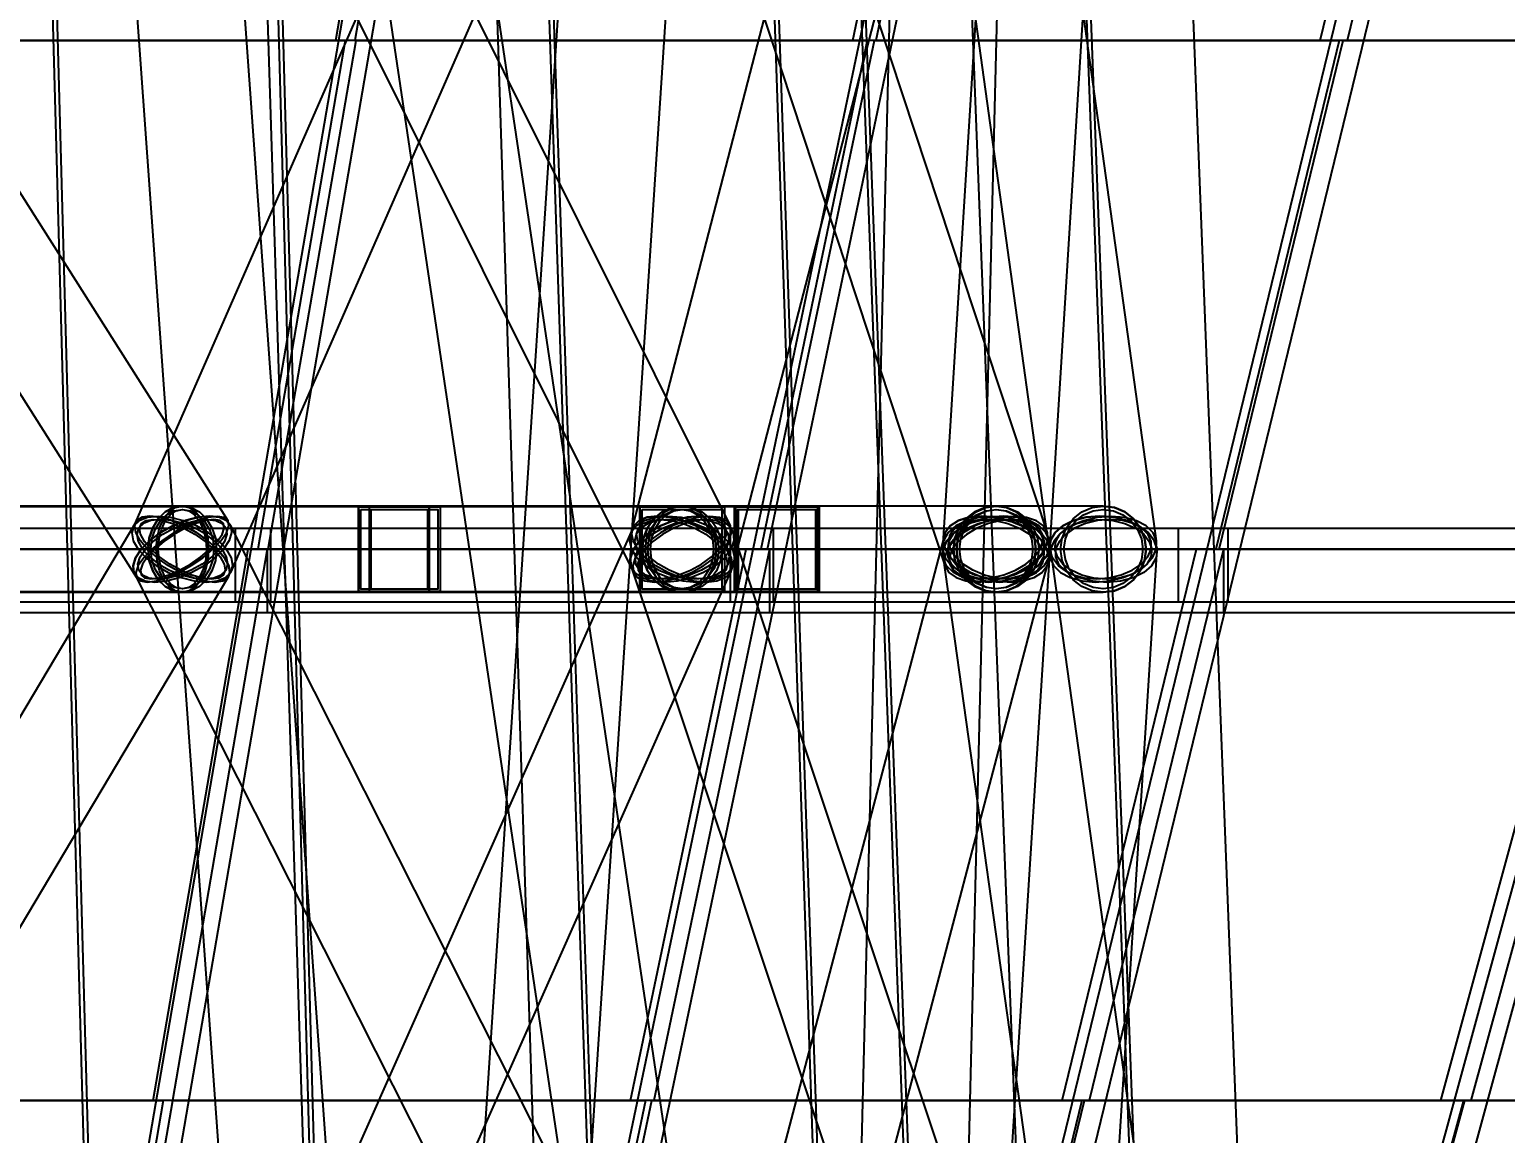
# Model space of a CAD drawing. Header units: millimetres. Extents: x -123812 to 252100, y -3000 to 639000.
# Drawn here: x 9768 to 16730, y 342244 to 347451 of the extents above; entities that cross this region are included whole.
import ezdxf

# ---------------------------------------------------------------- set-up
doc = ezdxf.new("R2010")
doc.units = ezdxf.units.MM
for name, color, linetype, lineweight in [('D-STR-DECK', 7, 'Continuous', 25), ('D-STR-DIM', 7, 'Continuous', 13), ('D-STR-STRC', 7, 'Continuous', 25)]:
    doc.layers.add(name, color=color, linetype=linetype, lineweight=lineweight)
doc.styles.add('OpenSansCondensed-Light', font='OpenSansCondensed-Light.ttf')
doc.styles.add('TOWER_UNICODE', font='Arial Unicode.ttf')
doc.dimstyles.new('EZDXF', dxfattribs={"dimtxt": 0.25, "dimasz": 0.175, "dimexe": 0.375, "dimexo": 0.125, "dimgap": 0.1, "dimtad": 1, "dimlfac": 100, "dimzin": 12, "dimdsep": 46, "dimtxsty": 'OpenSansCondensed-Light', "dimblk": 'ARCHTICK', "dimcen": 2.5, "dimazin": 3, "dimtfac": 0.5, "dimtmove": 2, "dimatfit": 3})

# ---------------------------------------------------------------- blocks, each defined once
blk = doc.blocks.new('_ARCHTICK')
at = {"color": 0, "linetype": 'BYBLOCK', "const_width": 0.15}
blk.add_lwpolyline([(-0.5, -0.5), (0.5, 0.5)], dxfattribs=at)

msp = doc.modelspace()

# ---------------------------------------------------------------- linework, layer by layer
at = {"layer": 'D-STR-DECK'}
for points in [[(9093.6, 335012.7), (12536.9, 355012.7), (12684.7, 354987.3), (9241.5, 334987.3)], [(9093.6, 335012.7), (12536.9, 355012.7), (12684.7, 354987.3), (9241.5, 334987.3)], [(11088.3, 335015.4), (15280.6, 355015.4), (15427.4, 354984.6), (11235.1, 334984.6)], [(11088.3, 335015.4), (15280.6, 355015.4), (15427.4, 354984.6), (11235.1, 334984.6)], [(12892, 335017.7), (17761.5, 355017.7), (17907.3, 354982.3), (13037.7, 334982.3)], [(12892, 335017.7), (17761.5, 355017.7), (17907.3, 354982.3), (13037.7, 334982.3)], [(14473.9, 335019.8), (19937.3, 355019.8), (20082, 354980.2), (14618.6, 334980.2)], [(14473.9, 335019.8), (19937.3, 355019.8), (20082, 354980.2), (14618.6, 334980.2)], [(8581.6, 347400), (8924.2, 350000), (11750, 350000), (11302.4, 347400)], [(8581.6, 347400), (8924.2, 350000), (11750, 350000), (11302.4, 347400)], [(11212.4, 347400), (11660, 350000), (14305.9, 350000), (13760.9, 347400)], [(11212.4, 347400), (11660, 350000), (14305.9, 350000), (13760.9, 347400)], [(13651.3, 347400), (14196.3, 350000), (16617, 350000), (15984, 347400)], [(13651.3, 347400), (14196.3, 350000), (16617, 350000), (15984, 347400)], [(15856.7, 347400), (16489.7, 350000), (18643.8, 350000), (17933.6, 347400)], [(15856.7, 347400), (16489.7, 350000), (18643.8, 350000), (17933.6, 347400)], [(8350.8, 345000), (8668.9, 347400), (11256.2, 347400), (10844.7, 345000)], [(8350.8, 345000), (8668.9, 347400), (11256.2, 347400), (10844.7, 345000)], [(10893.4, 345000), (11308.3, 347400), (13718.6, 347400), (13217.1, 345000)], [(10893.4, 345000), (11308.3, 347400), (13718.6, 347400), (13217.1, 345000)], [(13249.6, 345000), (13754.3, 347400), (15946.3, 347400), (15363.3, 345000)], [(13249.6, 345000), (13754.3, 347400), (15946.3, 347400), (15363.3, 345000)], [(15379.2, 345000), (15964.9, 347400), (17901.1, 347400), (17246.7, 345000)], [(15379.2, 345000), (15964.9, 347400), (17901.1, 347400), (17246.7, 345000)], [(8219.4, 344750), (8219.4, 345100), (10904.2, 345100), (10904.2, 344750)], [(8219.4, 344750), (8219.4, 345100), (10904.2, 345100), (10904.2, 344750)], [(10739.2, 344750), (10739.2, 345100), (13276.1, 345100), (13276.1, 344750)], [(10739.2, 344750), (10739.2, 345100), (13276.1, 345100), (13276.1, 344750)], [(13075.2, 344750), (13075.2, 345100), (15420.8, 345100), (15420.8, 344750)], [(13075.2, 344750), (13075.2, 345100), (15420.8, 345100), (15420.8, 344750)], [(15187.5, 344750), (15187.5, 345100), (17301.7, 345100), (17301.7, 344750)], [(15187.5, 344750), (15187.5, 345100), (17301.7, 345100), (17301.7, 344750)], [(2296.1, 344700), (2296.1, 345000), (10889.2, 345000), (10889.2, 344700)], [(2296.1, 344700), (2296.1, 345000), (10889.2, 345000), (10889.2, 344700)], [(3000, 344700), (3000, 345000), (13257.8, 345000), (13257.8, 344700)], [(3000, 344700), (3000, 345000), (13257.8, 345000), (13257.8, 344700)], [(3652.6, 344700), (3652.6, 345000), (15399.6, 345000), (15399.6, 344700)], [(3652.6, 344700), (3652.6, 345000), (15399.6, 345000), (15399.6, 344700)], [(4242.6, 344700), (4242.6, 345000), (17277.9, 345000), (17277.9, 344700)], [(4242.6, 344700), (4242.6, 345000), (17277.9, 345000), (17277.9, 344700)], [(4760.1, 344700), (4760.1, 345000), (18860.6, 345000), (18860.6, 344700)], [(4760.1, 344700), (4760.1, 345000), (18860.6, 345000), (18860.6, 344700)], [(5196.2, 344700), (5196.2, 345000), (20120.6, 345000), (20120.6, 344700)], [(5196.2, 344700), (5196.2, 345000), (20120.6, 345000), (20120.6, 344700)], [(5543.3, 344700), (5543.3, 345000), (21036.3, 345000), (21036.3, 344700)], [(5543.3, 344700), (5543.3, 345000), (21036.3, 345000), (21036.3, 344700)], [(5795.6, 344700), (5795.6, 345000), (21592, 345000), (21592, 344700)], [(5795.6, 344700), (5795.6, 345000), (21592, 345000), (21592, 344700)], [(5948.7, 344700), (5948.7, 345000), (21778.4, 345000), (21778.4, 344700)], [(5948.7, 344700), (5948.7, 345000), (21778.4, 345000), (21778.4, 344700)], [(7922.7, 342400), (8265.3, 345000), (10889.2, 345000), (10441.6, 342400)], [(7922.7, 342400), (8265.3, 345000), (10889.2, 345000), (10441.6, 342400)], [(10351.6, 342400), (10799.2, 345000), (13257.8, 345000), (12712.8, 342400)], [(10351.6, 342400), (10799.2, 345000), (13257.8, 345000), (12712.8, 342400)], [(12603.3, 342400), (13148.2, 345000), (15399.6, 345000), (14766.6, 342400)], [(12603.3, 342400), (13148.2, 345000), (15399.6, 345000), (14766.6, 342400)], [(14639.3, 342400), (15272.3, 345000), (17277.9, 345000), (16567.7, 342400)], [(14639.3, 342400), (15272.3, 345000), (17277.9, 345000), (16567.7, 342400)], [(16424.9, 342400), (17135.1, 345000), (18860.6, 345000), (18085.3, 342400)], [(16424.9, 342400), (17135.1, 345000), (18860.6, 345000), (18085.3, 342400)], [(7688.2, 340000), (8006.3, 342400), (10398.9, 342400), (9987.4, 340000)], [(7688.2, 340000), (8006.3, 342400), (10398.9, 342400), (9987.4, 340000)], [(10029.1, 340000), (10444, 342400), (12673.8, 342400), (12172.2, 340000)], [(10029.1, 340000), (10444, 342400), (12673.8, 342400), (12172.2, 340000)], [(12198.4, 340000), (12703, 342400), (14731.8, 342400), (14148.8, 340000)], [(12198.4, 340000), (12703, 342400), (14731.8, 342400), (14148.8, 340000)], [(14158.9, 340000), (14744.6, 342400), (16537.7, 342400), (15883.3, 340000)], [(14158.9, 340000), (14744.6, 342400), (16537.7, 342400), (15883.3, 340000)], [(15877.2, 340000), (16534, 342400), (18060.7, 342400), (17346, 340000)], [(15877.2, 340000), (16534, 342400), (18060.7, 342400), (17346, 340000)]]:
    msp.add_lwpolyline(points, close=True, dxfattribs=at)
at = {"layer": 'D-STR-STRC'}
for points in [[(7103.9, 349865.8), (10273.2, 344865.8), (10291.5, 344850.3), (10323.2, 344845), (10366.2, 344850.3), (10417.5, 344865.8), (10473.7, 344890.4), (10531, 344922.5), (10585.3, 344959.9), (10633.1, 345000), (10671, 345040.1), (10696.5, 345077.5), (10707.9, 345109.6), (10704.3, 345134.2), (7535, 350134.2)], [(10122.3, 349890.4), (12617, 344890.4), (12636.4, 344865.8), (12670.1, 344850.3), (12715.7, 344845), (12770.2, 344850.3), (12829.9, 344865.8), (12890.7, 344890.4), (12948.5, 344922.5), (12999.2, 344959.9), (13039.6, 345000), (13066.7, 345040.1), (13078.8, 345077.5), (13075, 345109.6), (10580.3, 350109.6)], [(12449, 350109.6), (10260.1, 345109.6), (10250.6, 345077.5), (10257.3, 345040.1), (10279.8, 345000), (10316.5, 344959.9), (10364.9, 344922.5), (10421.8, 344890.4), (10483.3, 344865.8), (10545.1, 344850.3), (10603.1, 344845), (10653.3, 344850.3), (10692.3, 344865.8), (10717.4, 344890.4), (12906.3, 349890.4)], [(12400.5, 325017.9), (10604.6, 350017.9), (10596, 350026), (10570.7, 350032.3), (10530.4, 350036.4), (10477.9, 350038.1), (10416.8, 350037.1), (10351.3, 350033.6), (10285.7, 350027.8), (10224.6, 350020.2), (10172.1, 350011.1), (10131.8, 350001.3), (10106.5, 349991.4), (10097.9, 349982.1), (11893.8, 324982.1)], [(11292.2, 324983.7), (12931.1, 349983.7), (12922.5, 349994), (12897.2, 350004.6), (12856.9, 350014.9), (12804.4, 350024.2), (12743.3, 350031.9), (12677.6, 350037.4), (12612, 350040.3), (12550.9, 350040.5), (12498.4, 350037.9), (12458.1, 350032.8), (12432.8, 350025.4), (12424.2, 350016.3), (10785.3, 325016.3)], [(15330.4, 325037.1), (11604.9, 350037.1), (11596.3, 350042.4), (11571.2, 350044.8), (11531.3, 350044.2), (11479.2, 350040.5), (11418.6, 350034.1), (11353.6, 350025.4), (11288.6, 350015), (11228, 350003.5), (11176, 349991.8), (11136, 349980.6), (11110.9, 349970.8), (11102.4, 349962.9), (14827.9, 324962.9)], [(12435.8, 349922.5), (14086, 344922.5), (14104.7, 344890.4), (14138.5, 344865.8), (14185.2, 344850.3), (14241.7, 344845), (14304, 344850.3), (14368, 344865.8), (14429.2, 344890.4), (14483.6, 344922.5), (14527.3, 344959.9), (14557.4, 345000), (14571.9, 345040.1), (14569.8, 345077.5), (12919.5, 350077.5)], [(13899.1, 350077.5), (12605.1, 345077.5), (12597.5, 345040.1), (12606.8, 345000), (12632.5, 344959.9), (12672.7, 344922.5), (12724.7, 344890.4), (12785, 344865.8), (12849.4, 344850.3), (12913.6, 344845), (12973.3, 344850.3), (13024.2, 344865.8), (13063, 344890.4), (13087, 344922.5), (14381.1, 349922.5)], [(13773.5, 324993.9), (14394, 349993.9), (14385.4, 350004.5), (14360, 350014.8), (14319.6, 350024.1), (14267, 350031.8), (14205.8, 350037.3), (14140.1, 350040.3), (14074.4, 350040.5), (14013.1, 350038), (13960.5, 350032.8), (13920.2, 350025.5), (13894.8, 350016.4), (13886.2, 350006.1), (13265.7, 325006.1)], [(13889.4, 349959.9), (14582.6, 344959.9), (14598.8, 344922.5), (14631.1, 344890.4), (14677, 344865.8), (14733.7, 344850.3), (14797.1, 344845), (14863, 344850.3), (14926.9, 344865.8), (14984.4, 344890.4), (15031.6, 344922.5), (15065.3, 344959.9), (15083.2, 345000), (15084, 345040.1), (14390.8, 350040.1)], [(14385.7, 350000), (14074.7, 345000), (14087.6, 344959.9), (14116.8, 344922.5), (14160.4, 344890.4), (14215.4, 344865.8), (14278.1, 344850.3), (14344.1, 344845), (14409.1, 344850.3), (14468.6, 344865.8), (14518.4, 344890.4), (14555.3, 344922.5), (14576.6, 344959.9), (14581.1, 345000), (14892.1, 350000)], [(7728.3, 339864.7), (10703.1, 344864.7), (10712.9, 344889.5), (10707.4, 344921.9), (10687, 344959.6), (10653.1, 345000), (10608, 345040.4), (10554.8, 345078.1), (10497.1, 345110.5), (10438.8, 345135.3), (10383.9, 345151), (10336.1, 345156.3), (10298.8, 345151), (10274.4, 345135.3), (7299.5, 340135.3)], [(7416.7, 344796.8), (10488.8, 344796.8), (10520.8, 344803.7), (10550.6, 344824), (10576.2, 344856.3), (10595.9, 344898.4), (10608.2, 344947.4), (10612.5, 345000), (10608.2, 345052.6), (10595.9, 345101.6), (10576.2, 345143.7), (10550.6, 345176), (10520.8, 345196.3), (10488.8, 345203.2), (7416.7, 345203.2)], [(7416.7, 344796.8), (10488.8, 344796.8), (10520.8, 344803.7), (10550.6, 344824), (10576.2, 344856.3), (10595.9, 344898.4), (10608.2, 344947.4), (10612.5, 345000), (10608.2, 345052.6), (10595.9, 345101.6), (10576.2, 345143.7), (10550.6, 345176), (10520.8, 345196.3), (10488.8, 345203.2), (7416.7, 345203.2)], [(13243, 340110.5), (10717.3, 345110.5), (10697.8, 345135.3), (10664, 345151), (10618.3, 345156.3), (10563.8, 345151), (10504.2, 345135.3), (10443.5, 345110.5), (10385.9, 345078.1), (10335.3, 345040.4), (10295.1, 345000), (10268.2, 344959.6), (10256.3, 344921.9), (10260.2, 344889.5), (12785.9, 339889.5)], [(10854.5, 339889.5), (13074.3, 344889.5), (13083.9, 344921.9), (13077.3, 344959.6), (13054.9, 345000), (13018.4, 345040.4), (12970, 345078.1), (12913.2, 345110.5), (12851.9, 345135.3), (12790.1, 345151), (12732.1, 345156.3), (12682, 345151), (12643, 345135.3), (12617.8, 345110.5), (10398, 340110.5)], [(14757.4, 340078.1), (13087.7, 345078.1), (13069, 345110.5), (13035, 345135.3), (12988.2, 345151), (12931.7, 345156.3), (12869.4, 345151), (12805.4, 345135.3), (12744.3, 345110.5), (12690.1, 345078.1), (12646.5, 345040.4), (12616.5, 345000), (12602.1, 344959.6), (12604.4, 344921.9), (14274.1, 339921.9)], [(13255.3, 339921.9), (14568.7, 344921.9), (14576.4, 344959.6), (14567.1, 345000), (14541.5, 345040.4), (14501.3, 345078.1), (14449.4, 345110.5), (14389.1, 345135.3), (14324.7, 345151), (14260.5, 345156.3), (14200.9, 345151), (14149.9, 345135.3), (14111.1, 345110.5), (14087.1, 345078.1), (12773.6, 340078.1)], [(15278.4, 340040.4), (14578.6, 345040.4), (14562.3, 345078.1), (14530, 345110.5), (14483.9, 345135.3), (14427.3, 345151), (14363.8, 345156.3), (14297.9, 345151), (14234.1, 345135.3), (14176.6, 345110.5), (14129.5, 345078.1), (14095.8, 345040.4), (14078, 345000), (14077.2, 344959.6), (14777.1, 339959.6)], [(14768.9, 340000), (15086.5, 345000), (15073.6, 345040.4), (15044.4, 345078.1), (15000.8, 345110.5), (14945.8, 345135.3), (14883.1, 345151), (14817, 345156.3), (14752.1, 345151), (14692.6, 345135.3), (14642.8, 345110.5), (14605.9, 345078.1), (14584.6, 345040.4), (14580.2, 345000), (14262.6, 340000)]]:
    msp.add_lwpolyline(points, dxfattribs=at)
for points in [[(9809.3, 350000), (9945.7, 345000), (11031.8, 345000), (10893.2, 350000)], [(9829.4, 350000), (9966.5, 345000), (11011, 345000), (10873.1, 350000)], [(10811.7, 350000), (10969.2, 345000), (12055.4, 345000), (11895.5, 350000)], [(12135.7, 350000), (12303, 345000), (13389.1, 345000), (13219.6, 350000)], [(12155.8, 350000), (12323.8, 345000), (13368.3, 345000), (13199.5, 350000)], [(13598.2, 350000), (13784.8, 345000), (14871, 345000), (14682, 350000)], [(13618.3, 350000), (13805.6, 345000), (14850.2, 345000), (14661.9, 350000)], [(14117.1, 350000), (14311.1, 345000), (15355.6, 345000), (15160.7, 350000)], [(6505.2, 344800), (11653.7, 344800), (11653.7, 345200), (6505.2, 345200)], [(6505.2, 344800), (11653.7, 344800), (11653.7, 345200), (6505.2, 345200)], [(10279.8, 345000), (10316.5, 344959.9), (10364.9, 344922.5), (10421.8, 344890.4), (10483.3, 344865.8), (10545.1, 344850.3), (10603.1, 344845), (10653.3, 344850.3), (10692.3, 344865.8), (10717.4, 344890.4), (10726.9, 344922.5), (10720.2, 344959.9), (10697.7, 345000), (10661, 345040.1), (10612.6, 345077.5), (10555.7, 345109.6), (10494.2, 345134.2), (10432.4, 345149.7), (10374.4, 345155), (10324.2, 345149.7), (10285.2, 345134.2), (10260.1, 345109.6), (10250.6, 345077.5), (10257.3, 345040.1)], [(10682.4, 345000), (10642.2, 344959.6), (10591.6, 344921.9), (10534, 344889.5), (10473.3, 344864.7), (10413.7, 344849), (10359.2, 344843.7), (10313.5, 344849), (10279.7, 344864.7), (10260.2, 344889.5), (10256.3, 344921.9), (10268.2, 344959.6), (10295.1, 345000), (10335.3, 345040.4), (10385.9, 345078.1), (10443.5, 345110.5), (10504.2, 345135.3), (10563.8, 345151), (10618.3, 345156.3), (10664, 345151), (10697.8, 345135.3), (10717.3, 345110.5), (10721.2, 345078.1), (10709.3, 345040.4)], [(10653.1, 345000), (10687, 344959.6), (10707.4, 344921.9), (10712.9, 344889.5), (10703.1, 344864.7), (10678.7, 344849), (10641.4, 344843.7), (10593.6, 344849), (10538.7, 344864.7), (10480.4, 344889.5), (10422.7, 344921.9), (10369.5, 344959.6), (10324.4, 345000), (10290.5, 345040.4), (10270.1, 345078.1), (10264.6, 345110.5), (10274.4, 345135.3), (10298.8, 345151), (10336.1, 345156.3), (10383.9, 345151), (10438.8, 345135.3), (10497.1, 345110.5), (10554.8, 345078.1), (10608, 345040.4)], [(10344.4, 345000), (10306.5, 344959.9), (10281, 344922.5), (10269.6, 344890.4), (10273.2, 344865.8), (10291.5, 344850.3), (10323.2, 344845), (10366.2, 344850.3), (10417.5, 344865.8), (10473.7, 344890.4), (10531, 344922.5), (10585.3, 344959.9), (10633.1, 345000), (10671, 345040.1), (10696.5, 345077.5), (10707.9, 345109.6), (10704.3, 345134.2), (10686, 345149.7), (10654.3, 345155), (10611.3, 345149.7), (10560, 345134.2), (10503.8, 345109.6), (10446.5, 345077.5), (10392.2, 345040.1)], [(10300.3, 345000), (10333.4, 344963.8), (10377.1, 344930.1), (10428.4, 344901.2), (10483.8, 344879), (10539.6, 344865), (10591.8, 344860.2), (10637.1, 344865), (10672.2, 344879), (10694.9, 344901.2), (10703.5, 344930.1), (10697.4, 344963.8), (10677.2, 345000), (10644.1, 345036.2), (10600.4, 345069.9), (10549.1, 345098.8), (10493.7, 345121), (10437.9, 345135), (10385.7, 345139.8), (10340.4, 345135), (10305.3, 345121), (10282.6, 345098.8), (10274, 345069.9), (10280.1, 345036.2)], [(10663.3, 345000), (10627.1, 344963.5), (10581.5, 344929.6), (10529.6, 344900.4), (10474.9, 344878), (10421.1, 344863.9), (10371.9, 344859.1), (10330.7, 344863.9), (10300.3, 344878), (10282.7, 344900.4), (10279.2, 344929.6), (10289.9, 344963.5), (10314.2, 345000), (10350.4, 345036.5), (10396, 345070.4), (10447.9, 345099.6), (10502.7, 345122), (10556.4, 345136.1), (10605.6, 345140.9), (10646.8, 345136.1), (10677.2, 345122), (10694.8, 345099.6), (10698.4, 345070.4), (10687.6, 345036.5)], [(10637, 345000), (10667.5, 344963.5), (10685.9, 344929.6), (10690.9, 344900.4), (10682, 344878), (10660, 344863.9), (10626.4, 344859.1), (10583.3, 344863.9), (10533.8, 344878), (10481.3, 344900.4), (10429.2, 344929.6), (10381.2, 344963.5), (10340.5, 345000), (10310, 345036.5), (10291.6, 345070.4), (10286.6, 345099.6), (10295.5, 345122), (10317.5, 345136.1), (10351.1, 345140.9), (10394.2, 345136.1), (10443.7, 345122), (10496.2, 345099.6), (10548.3, 345070.4), (10596.3, 345036.5)], [(10358.6, 345000), (10324.4, 344963.8), (10301.4, 344930.1), (10291.2, 344901.2), (10294.4, 344879), (10310.9, 344865), (10339.5, 344860.2), (10378.2, 344865), (10424.5, 344879), (10475.2, 344901.2), (10526.8, 344930.1), (10575.8, 344963.8), (10618.9, 345000), (10653.1, 345036.2), (10676.1, 345069.9), (10686.3, 345098.8), (10683.1, 345121), (10666.6, 345135), (10638, 345139.8), (10599.3, 345135), (10553, 345121), (10502.3, 345098.8), (10450.7, 345069.9), (10401.7, 345036.2)], [(10327.5, 345000), (10333, 344947.4), (10349.1, 344898.4), (10374.8, 344856.3), (10408.1, 344824), (10447, 344803.7), (10488.8, 344796.8), (12846, 344796.8), (12887.8, 344803.7), (12926.6, 344824), (12960, 344856.3), (12985.7, 344898.4), (13001.8, 344947.4), (13007.3, 345000), (13001.8, 345052.6), (12985.7, 345101.6), (12960, 345143.7), (12926.6, 345176), (12887.8, 345196.3), (12846, 345203.2), (10488.8, 345203.2), (10447, 345196.3), (10408.1, 345176), (10374.8, 345143.7), (10349.1, 345101.6), (10333, 345052.6)], [(10650, 345000), (10644.5, 344947.4), (10628.4, 344898.4), (10602.7, 344856.3), (10569.4, 344824), (10530.5, 344803.7), (10488.8, 344796.8), (10447, 344803.7), (10408.1, 344824), (10374.8, 344856.3), (10349.1, 344898.4), (10333, 344947.4), (10327.5, 345000), (10333, 345052.6), (10349.1, 345101.6), (10374.8, 345143.7), (10408.1, 345176), (10447, 345196.3), (10488.8, 345203.2), (10530.5, 345196.3), (10569.4, 345176), (10602.7, 345143.7), (10628.4, 345101.6), (10644.5, 345052.6)], [(10327.5, 345000), (10333, 344947.4), (10349.1, 344898.4), (10374.8, 344856.3), (10408.1, 344824), (10447, 344803.7), (10488.8, 344796.8), (12846, 344796.8), (12887.8, 344803.7), (12926.6, 344824), (12960, 344856.3), (12985.7, 344898.4), (13001.8, 344947.4), (13007.3, 345000), (13001.8, 345052.6), (12985.7, 345101.6), (12960, 345143.7), (12926.6, 345176), (12887.8, 345196.3), (12846, 345203.2), (10488.8, 345203.2), (10447, 345196.3), (10408.1, 345176), (10374.8, 345143.7), (10349.1, 345101.6), (10333, 345052.6)], [(10650, 345000), (10644.5, 344947.4), (10628.4, 344898.4), (10602.7, 344856.3), (10569.4, 344824), (10530.5, 344803.7), (10488.8, 344796.8), (10447, 344803.7), (10408.1, 344824), (10374.8, 344856.3), (10349.1, 344898.4), (10333, 344947.4), (10327.5, 345000), (10333, 345052.6), (10349.1, 345101.6), (10374.8, 345143.7), (10408.1, 345176), (10447, 345196.3), (10488.8, 345203.2), (10530.5, 345196.3), (10569.4, 345176), (10602.7, 345143.7), (10628.4, 345101.6), (10644.5, 345052.6)], [(10637.3, 345000), (10632.2, 344951.5), (10617.4, 344906.4), (10593.8, 344867.6), (10563, 344837.9), (10527.2, 344819.2), (10488.8, 344812.8), (10450.3, 344819.2), (10414.5, 344837.9), (10383.7, 344867.6), (10360.1, 344906.4), (10345.3, 344951.5), (10340.2, 345000), (10345.3, 345048.5), (10360.1, 345093.6), (10383.7, 345132.4), (10414.5, 345162.1), (10450.3, 345180.8), (10488.8, 345187.2), (10527.2, 345180.8), (10563, 345162.1), (10593.8, 345132.4), (10617.4, 345093.6), (10632.2, 345048.5)], [(10637.3, 345000), (10632.2, 344951.5), (10617.4, 344906.4), (10593.8, 344867.6), (10563, 344837.9), (10527.2, 344819.2), (10488.8, 344812.8), (10450.3, 344819.2), (10414.5, 344837.9), (10383.7, 344867.6), (10360.1, 344906.4), (10345.3, 344951.5), (10340.2, 345000), (10345.3, 345048.5), (10360.1, 345093.6), (10383.7, 345132.4), (10414.5, 345162.1), (10450.3, 345180.8), (10488.8, 345187.2), (10527.2, 345180.8), (10563, 345162.1), (10593.8, 345132.4), (10617.4, 345093.6), (10632.2, 345048.5)], [(10612.5, 345000), (10608.2, 344947.4), (10595.9, 344898.4), (10576.2, 344856.3), (10550.6, 344824), (10520.8, 344803.7), (10488.8, 344796.8), (10456.7, 344803.7), (10426.9, 344824), (10401.3, 344856.3), (10381.6, 344898.4), (10369.3, 344947.4), (10365.1, 345000), (10369.3, 345052.6), (10381.6, 345101.6), (10401.3, 345143.7), (10426.9, 345176), (10456.7, 345196.3), (10488.8, 345203.2), (10520.8, 345196.3), (10550.6, 345176), (10576.2, 345143.7), (10595.9, 345101.6), (10608.2, 345052.6)], [(10612.5, 345000), (10608.2, 344947.4), (10595.9, 344898.4), (10576.2, 344856.3), (10550.6, 344824), (10520.8, 344803.7), (10488.8, 344796.8), (10456.7, 344803.7), (10426.9, 344824), (10401.3, 344856.3), (10381.6, 344898.4), (10369.3, 344947.4), (10365.1, 345000), (10369.3, 345052.6), (10381.6, 345101.6), (10401.3, 345143.7), (10426.9, 345176), (10456.7, 345196.3), (10488.8, 345203.2), (10520.8, 345196.3), (10550.6, 345176), (10576.2, 345143.7), (10595.9, 345101.6), (10608.2, 345052.6)], [(10602.7, 345000), (10598.8, 344951.5), (10587.4, 344906.4), (10569.3, 344867.6), (10545.7, 344837.9), (10518.2, 344819.2), (10488.8, 344812.8), (10459.3, 344819.2), (10431.8, 344837.9), (10408.2, 344867.6), (10390.1, 344906.4), (10378.7, 344951.5), (10374.8, 345000), (10378.7, 345048.5), (10390.1, 345093.6), (10408.2, 345132.4), (10431.8, 345162.1), (10459.3, 345180.8), (10488.8, 345187.2), (10518.2, 345180.8), (10545.7, 345162.1), (10569.3, 345132.4), (10587.4, 345093.6), (10598.8, 345048.5)], [(10602.7, 345000), (10598.8, 344951.5), (10587.4, 344906.4), (10569.3, 344867.6), (10545.7, 344837.9), (10518.2, 344819.2), (10488.8, 344812.8), (10459.3, 344819.2), (10431.8, 344837.9), (10408.2, 344867.6), (10390.1, 344906.4), (10378.7, 344951.5), (10374.8, 345000), (10378.7, 345048.5), (10390.1, 345093.6), (10408.2, 345132.4), (10431.8, 345162.1), (10459.3, 345180.8), (10488.8, 345187.2), (10518.2, 345180.8), (10545.7, 345162.1), (10569.3, 345132.4), (10587.4, 345093.6), (10598.8, 345048.5)], [(11319.1, 344800), (13486.5, 344800), (13486.5, 345200), (11319.1, 345200)], [(11319.1, 345200), (11705.5, 345200), (11705.5, 344800), (11319.1, 344800)], [(11319.1, 344800), (13486.5, 344800), (13486.5, 345200), (11319.1, 345200)], [(11319.1, 345200), (11705.5, 345200), (11705.5, 344800), (11319.1, 344800)], [(11330.7, 345188), (11693.9, 345188), (11693.9, 344812), (11330.7, 344812)], [(11330.7, 345188), (11693.9, 345188), (11693.9, 344812), (11330.7, 344812)], [(11370.9, 345200), (11653.7, 345200), (11653.7, 344800), (11370.9, 344800)], [(11370.9, 345200), (11653.7, 345200), (11653.7, 344800), (11370.9, 344800)], [(11379.4, 345188), (11645.3, 345188), (11645.3, 344812), (11379.4, 344812)], [(11379.4, 345188), (11645.3, 345188), (11645.3, 344812), (11379.4, 344812)], [(12606.8, 345000), (12632.5, 344959.9), (12672.7, 344922.5), (12724.7, 344890.4), (12785, 344865.8), (12849.4, 344850.3), (12913.6, 344845), (12973.3, 344850.3), (13024.2, 344865.8), (13063, 344890.4), (13087, 344922.5), (13094.6, 344959.9), (13085.3, 345000), (13059.6, 345040.1), (13019.4, 345077.5), (12967.4, 345109.6), (12907.1, 345134.2), (12842.7, 345149.7), (12778.4, 345155), (12718.8, 345149.7), (12667.9, 345134.2), (12629.1, 345109.6), (12605.1, 345077.5), (12597.5, 345040.1)], [(13075.6, 345000), (13045.6, 344959.6), (13002, 344921.9), (12947.8, 344889.5), (12886.6, 344864.7), (12822.7, 344849), (12760.4, 344843.7), (12703.9, 344849), (12657.1, 344864.7), (12623.1, 344889.5), (12604.4, 344921.9), (12602.1, 344959.6), (12616.5, 345000), (12646.5, 345040.4), (12690.1, 345078.1), (12744.3, 345110.5), (12805.4, 345135.3), (12869.4, 345151), (12931.7, 345156.3), (12988.2, 345151), (13035, 345135.3), (13069, 345110.5), (13087.7, 345078.1), (13090, 345040.4)], [(13054.9, 345000), (13077.3, 344959.6), (13083.9, 344921.9), (13074.3, 344889.5), (13049.1, 344864.7), (13010.1, 344849), (12959.9, 344843.7), (12902, 344849), (12840.2, 344864.7), (12778.9, 344889.5), (12722.1, 344921.9), (12673.7, 344959.6), (12637.1, 345000), (12614.8, 345040.4), (12608.2, 345078.1), (12617.8, 345110.5), (12643, 345135.3), (12682, 345151), (12732.1, 345156.3), (12790.1, 345151), (12851.9, 345135.3), (12913.2, 345110.5), (12970, 345078.1), (13018.4, 345040.4)], [(12652.5, 345000), (12625.4, 344959.9), (12613.3, 344922.5), (12617, 344890.4), (12636.4, 344865.8), (12670.1, 344850.3), (12715.7, 344845), (12770.2, 344850.3), (12829.9, 344865.8), (12890.7, 344890.4), (12948.5, 344922.5), (12999.2, 344959.9), (13039.6, 345000), (13066.7, 345040.1), (13078.8, 345077.5), (13075, 345109.6), (13055.7, 345134.2), (13022, 345149.7), (12976.4, 345155), (12921.8, 345149.7), (12862.2, 345134.2), (12801.4, 345109.6), (12743.6, 345077.5), (12692.8, 345040.1)], [(12630.4, 345000), (12653.5, 344963.8), (12689.7, 344930.1), (12736.6, 344901.2), (12791, 344879), (12849.1, 344865), (12907, 344860.2), (12960.7, 344865), (13006.7, 344879), (13041.7, 344901.2), (13063.3, 344930.1), (13070.2, 344963.8), (13061.7, 345000), (13038.6, 345036.2), (13002.4, 345069.9), (12955.5, 345098.8), (12901.1, 345121), (12843, 345135), (12785.1, 345139.8), (12731.3, 345135), (12685.4, 345121), (12650.4, 345098.8), (12628.8, 345069.9), (12621.9, 345036.2)], [(13053, 345000), (13026, 344963.5), (12986.7, 344929.6), (12937.8, 344900.4), (12882.6, 344878), (12825, 344863.9), (12768.8, 344859.1), (12717.9, 344863.9), (12675.7, 344878), (12645.1, 344900.4), (12628.2, 344929.6), (12626.1, 344963.5), (12639.1, 345000), (12666.1, 345036.5), (12705.4, 345070.4), (12754.3, 345099.6), (12809.4, 345122), (12867.1, 345136.1), (12923.3, 345140.9), (12974.2, 345136.1), (13016.4, 345122), (13047, 345099.6), (13063.9, 345070.4), (13066, 345036.5)], [(13034.4, 345000), (13054.5, 344963.5), (13060.5, 344929.6), (13051.8, 344900.4), (13029.1, 344878), (12994, 344863.9), (12948.7, 344859.1), (12896.5, 344863.9), (12840.8, 344878), (12785.5, 344900.4), (12734.3, 344929.6), (12690.7, 344963.5), (12657.7, 345000), (12637.5, 345036.5), (12631.6, 345070.4), (12640.3, 345099.6), (12662.9, 345122), (12698.1, 345136.1), (12743.4, 345140.9), (12795.6, 345136.1), (12851.3, 345122), (12906.6, 345099.6), (12957.8, 345070.4), (13001.4, 345036.5)], [(12671.6, 345000), (12647.1, 344963.8), (12636.2, 344930.1), (12639.6, 344901.2), (12657, 344879), (12687.4, 344865), (12728.5, 344860.2), (12777.7, 344865), (12831.5, 344879), (12886.3, 344901.2), (12938.4, 344930.1), (12984.2, 344963.8), (13020.5, 345000), (13045, 345036.2), (13055.9, 345069.9), (13052.5, 345098.8), (13035, 345121), (13004.7, 345135), (12963.5, 345139.8), (12914.4, 345135), (12860.6, 345121), (12805.8, 345098.8), (12753.7, 345069.9), (12707.9, 345036.2)], [(12646.4, 344800), (13492.9, 344800), (13492.9, 345200), (12646.4, 345200)], [(12646.4, 345200), (13045.7, 345200), (13045.7, 344800), (12646.4, 344800)], [(12658.3, 345000), (12664.7, 344947.4), (12683.5, 344898.4), (12713.3, 344856.3), (12752.2, 344824), (12797.5, 344803.7), (12846, 344796.8), (14327.9, 344796.8), (14376.5, 344803.7), (14421.8, 344824), (14460.6, 344856.3), (14490.5, 344898.4), (14509.2, 344947.4), (14515.6, 345000), (14509.2, 345052.6), (14490.5, 345101.6), (14460.6, 345143.7), (14421.8, 345176), (14376.5, 345196.3), (14327.9, 345203.2), (12846, 345203.2), (12797.5, 345196.3), (12752.2, 345176), (12713.3, 345143.7), (12683.5, 345101.6), (12664.7, 345052.6)], [(13033.8, 345000), (13027.4, 344947.4), (13008.6, 344898.4), (12978.8, 344856.3), (12939.9, 344824), (12894.6, 344803.7), (12846, 344796.8), (12797.5, 344803.7), (12752.2, 344824), (12713.3, 344856.3), (12683.5, 344898.4), (12664.7, 344947.4), (12658.3, 345000), (12664.7, 345052.6), (12683.5, 345101.6), (12713.3, 345143.7), (12752.2, 345176), (12797.5, 345196.3), (12846, 345203.2), (12894.6, 345196.3), (12939.9, 345176), (12978.8, 345143.7), (13008.6, 345101.6), (13027.4, 345052.6)], [(12658.3, 345000), (12664.7, 344947.4), (12683.5, 344898.4), (12713.3, 344856.3), (12752.2, 344824), (12797.5, 344803.7), (12846, 344796.8), (14327.9, 344796.8), (14376.5, 344803.7), (14421.8, 344824), (14460.6, 344856.3), (14490.5, 344898.4), (14509.2, 344947.4), (14515.6, 345000), (14509.2, 345052.6), (14490.5, 345101.6), (14460.6, 345143.7), (14421.8, 345176), (14376.5, 345196.3), (14327.9, 345203.2), (12846, 345203.2), (12797.5, 345196.3), (12752.2, 345176), (12713.3, 345143.7), (12683.5, 345101.6), (12664.7, 345052.6)], [(13033.8, 345000), (13027.4, 344947.4), (13008.6, 344898.4), (12978.8, 344856.3), (12939.9, 344824), (12894.6, 344803.7), (12846, 344796.8), (12797.5, 344803.7), (12752.2, 344824), (12713.3, 344856.3), (12683.5, 344898.4), (12664.7, 344947.4), (12658.3, 345000), (12664.7, 345052.6), (12683.5, 345101.6), (12713.3, 345143.7), (12752.2, 345176), (12797.5, 345196.3), (12846, 345203.2), (12894.6, 345196.3), (12939.9, 345176), (12978.8, 345143.7), (13008.6, 345101.6), (13027.4, 345052.6)], [(12658.4, 345188), (13033.7, 345188), (13033.7, 344812), (12658.4, 344812)], [(13019, 345000), (13013.1, 344951.5), (12995.8, 344906.4), (12968.3, 344867.6), (12932.5, 344837.9), (12890.8, 344819.2), (12846, 344812.8), (12801.3, 344819.2), (12759.6, 344837.9), (12723.7, 344867.6), (12696.3, 344906.4), (12679, 344951.5), (12673.1, 345000), (12679, 345048.5), (12696.3, 345093.6), (12723.7, 345132.4), (12759.6, 345162.1), (12801.3, 345180.8), (12846, 345187.2), (12890.8, 345180.8), (12932.5, 345162.1), (12968.3, 345132.4), (12995.8, 345093.6), (13013.1, 345048.5)], [(13019, 345000), (13013.1, 344951.5), (12995.8, 344906.4), (12968.3, 344867.6), (12932.5, 344837.9), (12890.8, 344819.2), (12846, 344812.8), (12801.3, 344819.2), (12759.6, 344837.9), (12723.7, 344867.6), (12696.3, 344906.4), (12679, 344951.5), (12673.1, 345000), (12679, 345048.5), (12696.3, 345093.6), (12723.7, 345132.4), (12759.6, 345162.1), (12801.3, 345180.8), (12846, 345187.2), (12890.8, 345180.8), (12932.5, 345162.1), (12968.3, 345132.4), (12995.8, 345093.6), (13013.1, 345048.5)], [(13007.3, 345000), (13001.8, 344947.4), (12985.7, 344898.4), (12960, 344856.3), (12926.6, 344824), (12887.8, 344803.7), (12846, 344796.8), (12804.3, 344803.7), (12765.4, 344824), (12732.1, 344856.3), (12706.4, 344898.4), (12690.3, 344947.4), (12684.8, 345000), (12690.3, 345052.6), (12706.4, 345101.6), (12732.1, 345143.7), (12765.4, 345176), (12804.3, 345196.3), (12846, 345203.2), (12887.8, 345196.3), (12926.6, 345176), (12960, 345143.7), (12985.7, 345101.6), (13001.8, 345052.6)], [(13007.3, 345000), (13001.8, 344947.4), (12985.7, 344898.4), (12960, 344856.3), (12926.6, 344824), (12887.8, 344803.7), (12846, 344796.8), (12804.3, 344803.7), (12765.4, 344824), (12732.1, 344856.3), (12706.4, 344898.4), (12690.3, 344947.4), (12684.8, 345000), (12690.3, 345052.6), (12706.4, 345101.6), (12732.1, 345143.7), (12765.4, 345176), (12804.3, 345196.3), (12846, 345203.2), (12887.8, 345196.3), (12926.6, 345176), (12960, 345143.7), (12985.7, 345101.6), (13001.8, 345052.6)], [(12994.6, 345000), (12989.5, 344951.5), (12974.7, 344906.4), (12951.1, 344867.6), (12920.3, 344837.9), (12884.5, 344819.2), (12846, 344812.8), (12807.6, 344819.2), (12771.8, 344837.9), (12741, 344867.6), (12717.4, 344906.4), (12702.6, 344951.5), (12697.5, 345000), (12702.6, 345048.5), (12717.4, 345093.6), (12741, 345132.4), (12771.8, 345162.1), (12807.6, 345180.8), (12846, 345187.2), (12884.5, 345180.8), (12920.3, 345162.1), (12951.1, 345132.4), (12974.7, 345093.6), (12989.5, 345048.5)], [(12994.6, 345000), (12989.5, 344951.5), (12974.7, 344906.4), (12951.1, 344867.6), (12920.3, 344837.9), (12884.5, 344819.2), (12846, 344812.8), (12807.6, 344819.2), (12771.8, 344837.9), (12741, 344867.6), (12717.4, 344906.4), (12702.6, 344951.5), (12697.5, 345000), (12702.6, 345048.5), (12717.4, 345093.6), (12741, 345132.4), (12771.8, 345162.1), (12807.6, 345180.8), (12846, 345187.2), (12884.5, 345180.8), (12920.3, 345162.1), (12951.1, 345132.4), (12974.7, 345093.6), (12989.5, 345048.5)], [(13093.7, 345200), (13492.9, 345200), (13492.9, 344800), (13093.7, 344800)], [(13100.1, 345200), (13486.5, 345200), (13486.5, 344800), (13100.1, 344800)], [(13100.1, 345200), (13486.5, 345200), (13486.5, 344800), (13100.1, 344800)], [(13105.6, 345188), (13480.9, 345188), (13480.9, 344812), (13105.6, 344812)], [(13111.7, 345188), (13474.9, 345188), (13474.9, 344812), (13111.7, 344812)], [(13111.7, 345188), (13474.9, 345188), (13474.9, 344812), (13111.7, 344812)], [(14074.7, 345000), (14087.6, 344959.9), (14116.8, 344922.5), (14160.4, 344890.4), (14215.4, 344865.8), (14278.1, 344850.3), (14344.1, 344845), (14409.1, 344850.3), (14468.6, 344865.8), (14518.4, 344890.4), (14555.3, 344922.5), (14576.6, 344959.9), (14581.1, 345000), (14568.2, 345040.1), (14539, 345077.5), (14495.4, 345109.6), (14440.4, 345134.2), (14377.7, 345149.7), (14311.7, 345155), (14246.7, 345149.7), (14187.2, 345134.2), (14137.4, 345109.6), (14100.5, 345077.5), (14079.2, 345040.1)], [(14577.8, 345000), (14560, 344959.6), (14526.3, 344921.9), (14479.2, 344889.5), (14421.7, 344864.7), (14357.9, 344849), (14292, 344843.7), (14228.5, 344849), (14171.9, 344864.7), (14125.8, 344889.5), (14093.5, 344921.9), (14077.2, 344959.6), (14078, 345000), (14095.8, 345040.4), (14129.5, 345078.1), (14176.6, 345110.5), (14234.1, 345135.3), (14297.9, 345151), (14363.8, 345156.3), (14427.3, 345151), (14483.9, 345135.3), (14530, 345110.5), (14562.3, 345078.1), (14578.6, 345040.4)], [(14567.1, 345000), (14576.4, 344959.6), (14568.7, 344921.9), (14544.7, 344889.5), (14505.9, 344864.7), (14454.9, 344849), (14395.3, 344843.7), (14331.1, 344849), (14266.7, 344864.7), (14206.4, 344889.5), (14154.5, 344921.9), (14114.3, 344959.6), (14088.7, 345000), (14079.4, 345040.4), (14087.1, 345078.1), (14111.1, 345110.5), (14149.9, 345135.3), (14200.9, 345151), (14260.5, 345156.3), (14324.7, 345151), (14389.1, 345135.3), (14449.4, 345110.5), (14501.3, 345078.1), (14541.5, 345040.4)], [(14098.4, 345000), (14083.9, 344959.9), (14086, 344922.5), (14104.7, 344890.4), (14138.5, 344865.8), (14185.2, 344850.3), (14241.7, 344845), (14304, 344850.3), (14368, 344865.8), (14429.2, 344890.4), (14483.6, 344922.5), (14527.3, 344959.9), (14557.4, 345000), (14571.9, 345040.1), (14569.8, 345077.5), (14551.1, 345109.6), (14517.3, 345134.2), (14470.6, 345149.7), (14414.1, 345155), (14351.8, 345149.7), (14287.8, 345134.2), (14226.6, 345109.6), (14172.2, 345077.5), (14128.5, 345040.1)], [(14099.6, 345000), (14111.2, 344963.8), (14137.6, 344930.1), (14176.9, 344901.2), (14226.5, 344879), (14283, 344865), (14342.5, 344860.2), (14401.1, 344865), (14454.7, 344879), (14499.7, 344901.2), (14532.9, 344930.1), (14552.2, 344963.8), (14556.2, 345000), (14544.6, 345036.2), (14518.2, 345069.9), (14478.9, 345098.8), (14429.3, 345121), (14372.8, 345135), (14313.3, 345139.8), (14254.7, 345135), (14201.1, 345121), (14156.1, 345098.8), (14122.9, 345069.9), (14103.6, 345036.2)], [(14553.2, 345000), (14537.1, 344963.5), (14506.8, 344929.6), (14464.3, 344900.4), (14412.5, 344878), (14354.9, 344863.9), (14295.5, 344859.1), (14238.3, 344863.9), (14187.2, 344878), (14145.7, 344900.4), (14116.6, 344929.6), (14101.9, 344963.5), (14102.6, 345000), (14118.7, 345036.5), (14149, 345070.4), (14191.5, 345099.6), (14243.3, 345122), (14300.9, 345136.1), (14360.3, 345140.9), (14417.5, 345136.1), (14468.6, 345122), (14510.1, 345099.6), (14539.2, 345070.4), (14553.9, 345036.5)], [(14543.5, 345000), (14551.9, 344963.5), (14545, 344929.6), (14523.3, 344900.4), (14488.3, 344878), (14442.4, 344863.9), (14388.7, 344859.1), (14330.8, 344863.9), (14272.7, 344878), (14218.4, 344900.4), (14171.5, 344929.6), (14135.3, 344963.5), (14112.3, 345000), (14103.9, 345036.5), (14110.8, 345070.4), (14132.5, 345099.6), (14167.5, 345122), (14213.4, 345136.1), (14267.1, 345140.9), (14325, 345136.1), (14383.1, 345122), (14437.4, 345099.6), (14484.3, 345070.4), (14520.5, 345036.5)], [(14121, 345000), (14107.9, 344963.8), (14109.8, 344930.1), (14126.6, 344901.2), (14157.1, 344879), (14199.3, 344865), (14250.2, 344860.2), (14306.4, 344865), (14364, 344879), (14419.3, 344901.2), (14468.2, 344930.1), (14507.6, 344963.8), (14534.8, 345000), (14547.9, 345036.2), (14546, 345069.9), (14529.2, 345098.8), (14498.7, 345121), (14456.5, 345135), (14405.6, 345139.8), (14349.4, 345135), (14291.8, 345121), (14236.5, 345098.8), (14187.6, 345069.9), (14148.2, 345036.2)], [(14126.4, 345000), (14133.3, 344947.4), (14153.4, 344898.4), (14185.4, 344856.3), (14227.2, 344824), (14275.8, 344803.7), (14327.9, 344796.8), (14833.3, 344796.8), (14885.5, 344803.7), (14934.1, 344824), (14975.8, 344856.3), (15007.8, 344898.4), (15027.9, 344947.4), (15034.8, 345000), (15027.9, 345052.6), (15007.8, 345101.6), (14975.8, 345143.7), (14934.1, 345176), (14885.5, 345196.3), (14833.3, 345203.2), (14327.9, 345203.2), (14275.8, 345196.3), (14227.2, 345176), (14185.4, 345143.7), (14153.4, 345101.6), (14133.3, 345052.6)], [(14529.4, 345000), (14522.5, 344947.4), (14502.4, 344898.4), (14470.4, 344856.3), (14428.6, 344824), (14380, 344803.7), (14327.9, 344796.8), (14275.8, 344803.7), (14227.2, 344824), (14185.4, 344856.3), (14153.4, 344898.4), (14133.3, 344947.4), (14126.4, 345000), (14133.3, 345052.6), (14153.4, 345101.6), (14185.4, 345143.7), (14227.2, 345176), (14275.8, 345196.3), (14327.9, 345203.2), (14380, 345196.3), (14428.6, 345176), (14470.4, 345143.7), (14502.4, 345101.6), (14522.5, 345052.6)], [(14126.4, 345000), (14133.3, 344947.4), (14153.4, 344898.4), (14185.4, 344856.3), (14227.2, 344824), (14275.8, 344803.7), (14327.9, 344796.8), (14833.3, 344796.8), (14885.5, 344803.7), (14934.1, 344824), (14975.8, 344856.3), (15007.8, 344898.4), (15027.9, 344947.4), (15034.8, 345000), (15027.9, 345052.6), (15007.8, 345101.6), (14975.8, 345143.7), (14934.1, 345176), (14885.5, 345196.3), (14833.3, 345203.2), (14327.9, 345203.2), (14275.8, 345196.3), (14227.2, 345176), (14185.4, 345143.7), (14153.4, 345101.6), (14133.3, 345052.6)], [(14529.4, 345000), (14522.5, 344947.4), (14502.4, 344898.4), (14470.4, 344856.3), (14428.6, 344824), (14380, 344803.7), (14327.9, 344796.8), (14275.8, 344803.7), (14227.2, 344824), (14185.4, 344856.3), (14153.4, 344898.4), (14133.3, 344947.4), (14126.4, 345000), (14133.3, 345052.6), (14153.4, 345101.6), (14185.4, 345143.7), (14227.2, 345176), (14275.8, 345196.3), (14327.9, 345203.2), (14380, 345196.3), (14428.6, 345176), (14470.4, 345143.7), (14502.4, 345101.6), (14522.5, 345052.6)], [(14515.6, 345000), (14509.2, 344947.4), (14490.5, 344898.4), (14460.6, 344856.3), (14421.8, 344824), (14376.5, 344803.7), (14327.9, 344796.8), (14279.3, 344803.7), (14234, 344824), (14195.2, 344856.3), (14165.3, 344898.4), (14146.6, 344947.4), (14140.2, 345000), (14146.6, 345052.6), (14165.3, 345101.6), (14195.2, 345143.7), (14234, 345176), (14279.3, 345196.3), (14327.9, 345203.2), (14376.5, 345196.3), (14421.8, 345176), (14460.6, 345143.7), (14490.5, 345101.6), (14509.2, 345052.6)], [(14515.6, 345000), (14509.2, 344947.4), (14490.5, 344898.4), (14460.6, 344856.3), (14421.8, 344824), (14376.5, 344803.7), (14327.9, 344796.8), (14279.3, 344803.7), (14234, 344824), (14195.2, 344856.3), (14165.3, 344898.4), (14146.6, 344947.4), (14140.2, 345000), (14146.6, 345052.6), (14165.3, 345101.6), (14195.2, 345143.7), (14234, 345176), (14279.3, 345196.3), (14327.9, 345203.2), (14376.5, 345196.3), (14421.8, 345176), (14460.6, 345143.7), (14490.5, 345101.6), (14509.2, 345052.6)], [(14513.5, 345000), (14507.2, 344951.5), (14488.6, 344906.4), (14459.1, 344867.6), (14420.7, 344837.9), (14375.9, 344819.2), (14327.9, 344812.8), (14279.9, 344819.2), (14235.1, 344837.9), (14196.7, 344867.6), (14167.2, 344906.4), (14148.6, 344951.5), (14142.3, 345000), (14148.6, 345048.5), (14167.2, 345093.6), (14196.7, 345132.4), (14235.1, 345162.1), (14279.9, 345180.8), (14327.9, 345187.2), (14375.9, 345180.8), (14420.7, 345162.1), (14459.1, 345132.4), (14488.6, 345093.6), (14507.2, 345048.5)], [(14513.5, 345000), (14507.2, 344951.5), (14488.6, 344906.4), (14459.1, 344867.6), (14420.7, 344837.9), (14375.9, 344819.2), (14327.9, 344812.8), (14279.9, 344819.2), (14235.1, 344837.9), (14196.7, 344867.6), (14167.2, 344906.4), (14148.6, 344951.5), (14142.3, 345000), (14148.6, 345048.5), (14167.2, 345093.6), (14196.7, 345132.4), (14235.1, 345162.1), (14279.9, 345180.8), (14327.9, 345187.2), (14375.9, 345180.8), (14420.7, 345162.1), (14459.1, 345132.4), (14488.6, 345093.6), (14507.2, 345048.5)], [(14500.9, 345000), (14495, 344951.5), (14477.7, 344906.4), (14450.2, 344867.6), (14414.4, 344837.9), (14372.7, 344819.2), (14327.9, 344812.8), (14283.1, 344819.2), (14241.4, 344837.9), (14205.6, 344867.6), (14178.1, 344906.4), (14160.8, 344951.5), (14154.9, 345000), (14160.8, 345048.5), (14178.1, 345093.6), (14205.6, 345132.4), (14241.4, 345162.1), (14283.1, 345180.8), (14327.9, 345187.2), (14372.7, 345180.8), (14414.4, 345162.1), (14450.2, 345132.4), (14477.7, 345093.6), (14495, 345048.5)], [(14500.9, 345000), (14495, 344951.5), (14477.7, 344906.4), (14450.2, 344867.6), (14414.4, 344837.9), (14372.7, 344819.2), (14327.9, 344812.8), (14283.1, 344819.2), (14241.4, 344837.9), (14205.6, 344867.6), (14178.1, 344906.4), (14160.8, 344951.5), (14154.9, 345000), (14160.8, 345048.5), (14178.1, 345093.6), (14205.6, 345132.4), (14241.4, 345162.1), (14283.1, 345180.8), (14327.9, 345187.2), (14372.7, 345180.8), (14414.4, 345162.1), (14450.2, 345132.4), (14477.7, 345093.6), (14495, 345048.5)], [(15086.5, 345000), (15082.1, 344959.6), (15060.7, 344921.9), (15023.9, 344889.5), (14974, 344864.7), (14914.6, 344849), (14849.6, 344843.7), (14783.6, 344849), (14720.9, 344864.7), (14665.8, 344889.5), (14622.2, 344921.9), (14593, 344959.6), (14580.2, 345000), (14584.6, 345040.4), (14605.9, 345078.1), (14642.8, 345110.5), (14692.6, 345135.3), (14752.1, 345151), (14817, 345156.3), (14883.1, 345151), (14945.8, 345135.3), (15000.8, 345110.5), (15044.4, 345078.1), (15073.6, 345040.4)], [(14583.5, 345000), (14582.6, 344959.9), (14598.8, 344922.5), (14631.1, 344890.4), (14677, 344865.8), (14733.7, 344850.3), (14797.1, 344845), (14863, 344850.3), (14926.9, 344865.8), (14984.4, 344890.4), (15031.6, 344922.5), (15065.3, 344959.9), (15083.2, 345000), (15084, 345040.1), (15067.8, 345077.5), (15035.6, 345109.6), (14989.6, 345134.2), (14933, 345149.7), (14869.5, 345155), (14803.6, 345149.7), (14739.8, 345134.2), (14682.3, 345109.6), (14635.1, 345077.5), (14601.4, 345040.1)], [(15061.6, 345000), (15057.6, 344963.5), (15038.3, 344929.6), (15005.1, 344900.4), (14960.2, 344878), (14906.6, 344863.9), (14848, 344859.1), (14788.5, 344863.9), (14731.9, 344878), (14682.3, 344900.4), (14643, 344929.6), (14616.7, 344963.5), (14605.1, 345000), (14609.1, 345036.5), (14628.3, 345070.4), (14661.6, 345099.6), (14706.5, 345122), (14760.1, 345136.1), (14818.6, 345140.9), (14878.2, 345136.1), (14934.7, 345122), (14984.3, 345099.6), (15023.6, 345070.4), (15050, 345036.5)], [(14608.1, 345000), (14607.3, 344963.8), (14621.9, 344930.1), (14651, 344901.2), (14692.4, 344879), (14743.5, 344865), (14800.7, 344860.2), (14860.1, 344865), (14917.7, 344879), (14969.5, 344901.2), (15012.1, 344930.1), (15042.5, 344963.8), (15058.6, 345000), (15059.4, 345036.2), (15044.7, 345069.9), (15015.7, 345098.8), (14974.2, 345121), (14923.2, 345135), (14866, 345139.8), (14806.6, 345135), (14749, 345121), (14697.1, 345098.8), (14654.6, 345069.9), (14624.2, 345036.2)], [(15034.8, 345000), (15027.9, 344947.4), (15007.8, 344898.4), (14975.8, 344856.3), (14934.1, 344824), (14885.5, 344803.7), (14833.3, 344796.8), (14781.2, 344803.7), (14732.6, 344824), (14690.9, 344856.3), (14658.9, 344898.4), (14638.7, 344947.4), (14631.9, 345000), (14638.7, 345052.6), (14658.9, 345101.6), (14690.9, 345143.7), (14732.6, 345176), (14781.2, 345196.3), (14833.3, 345203.2), (14885.5, 345196.3), (14934.1, 345176), (14975.8, 345143.7), (15007.8, 345101.6), (15027.9, 345052.6)], [(15034.8, 345000), (15027.9, 344947.4), (15007.8, 344898.4), (14975.8, 344856.3), (14934.1, 344824), (14885.5, 344803.7), (14833.3, 344796.8), (14781.2, 344803.7), (14732.6, 344824), (14690.9, 344856.3), (14658.9, 344898.4), (14638.7, 344947.4), (14631.9, 345000), (14638.7, 345052.6), (14658.9, 345101.6), (14690.9, 345143.7), (14732.6, 345176), (14781.2, 345196.3), (14833.3, 345203.2), (14885.5, 345196.3), (14934.1, 345176), (14975.8, 345143.7), (15007.8, 345101.6), (15027.9, 345052.6)], [(15018.9, 345000), (15012.6, 344951.5), (14994.1, 344906.4), (14964.6, 344867.6), (14926.1, 344837.9), (14881.4, 344819.2), (14833.3, 344812.8), (14785.3, 344819.2), (14740.5, 344837.9), (14702.1, 344867.6), (14672.6, 344906.4), (14654.1, 344951.5), (14647.7, 345000), (14654.1, 345048.5), (14672.6, 345093.6), (14702.1, 345132.4), (14740.5, 345162.1), (14785.3, 345180.8), (14833.3, 345187.2), (14881.4, 345180.8), (14926.1, 345162.1), (14964.6, 345132.4), (14994.1, 345093.6), (15012.6, 345048.5)], [(15018.9, 345000), (15012.6, 344951.5), (14994.1, 344906.4), (14964.6, 344867.6), (14926.1, 344837.9), (14881.4, 344819.2), (14833.3, 344812.8), (14785.3, 344819.2), (14740.5, 344837.9), (14702.1, 344867.6), (14672.6, 344906.4), (14654.1, 344951.5), (14647.7, 345000), (14654.1, 345048.5), (14672.6, 345093.6), (14702.1, 345132.4), (14740.5, 345162.1), (14785.3, 345180.8), (14833.3, 345187.2), (14881.4, 345180.8), (14926.1, 345162.1), (14964.6, 345132.4), (14994.1, 345093.6), (15012.6, 345048.5)], [(9945.7, 345000), (10082, 340000), (11170.5, 340000), (11031.8, 345000)], [(11031.8, 345000), (11013.3, 345000), (10959.1, 345000), (10872.8, 345000), (10760.3, 345000), (10629.3, 345000), (10488.8, 345000), (10348.2, 345000), (10217.2, 345000), (10104.7, 345000), (10018.4, 345000), (9964.2, 345000), (9945.7, 345000), (9964.2, 345000), (10018.4, 345000), (10104.7, 345000), (10217.2, 345000), (10348.2, 345000), (10488.8, 345000), (10629.3, 345000), (10760.3, 345000), (10872.8, 345000), (10959.1, 345000), (11013.3, 345000)], [(9966.5, 345000), (10103.5, 340000), (11149, 340000), (11011, 345000)], [(11011, 345000), (10993.2, 345000), (10941.1, 345000), (10858.1, 345000), (10749.9, 345000), (10623.9, 345000), (10488.8, 345000), (10353.6, 345000), (10227.6, 345000), (10119.4, 345000), (10036.4, 345000), (9984.3, 345000), (9966.5, 345000), (9984.3, 345000), (10036.4, 345000), (10119.4, 345000), (10227.6, 345000), (10353.6, 345000), (10488.8, 345000), (10623.9, 345000), (10749.9, 345000), (10858.1, 345000), (10941.1, 345000), (10993.2, 345000)], [(10969.2, 345000), (11126.8, 340000), (12215.3, 340000), (12055.4, 345000)], [(12055.4, 345000), (12036.9, 345000), (11982.6, 345000), (11896.3, 345000), (11783.9, 345000), (11652.9, 345000), (11512.3, 345000), (11371.8, 345000), (11240.8, 345000), (11128.3, 345000), (11042, 345000), (10987.8, 345000), (10969.2, 345000), (10987.8, 345000), (11042, 345000), (11128.3, 345000), (11240.8, 345000), (11371.8, 345000), (11512.3, 345000), (11652.9, 345000), (11783.9, 345000), (11896.3, 345000), (11982.6, 345000), (12036.9, 345000)], [(12303, 345000), (12470.2, 340000), (13558.7, 340000), (13389.1, 345000)], [(13389.1, 345000), (13370.6, 345000), (13316.4, 345000), (13230.1, 345000), (13117.6, 345000), (12986.6, 345000), (12846, 345000), (12705.5, 345000), (12574.5, 345000), (12462, 345000), (12375.7, 345000), (12321.5, 345000), (12303, 345000), (12321.5, 345000), (12375.7, 345000), (12462, 345000), (12574.5, 345000), (12705.5, 345000), (12846, 345000), (12986.6, 345000), (13117.6, 345000), (13230.1, 345000), (13316.4, 345000), (13370.6, 345000)], [(12323.8, 345000), (12491.7, 340000), (13537.2, 340000), (13368.3, 345000)], [(13368.3, 345000), (13350.5, 345000), (13298.4, 345000), (13215.4, 345000), (13107.2, 345000), (12981.2, 345000), (12846, 345000), (12710.9, 345000), (12584.9, 345000), (12476.7, 345000), (12393.7, 345000), (12341.6, 345000), (12323.8, 345000), (12341.6, 345000), (12393.7, 345000), (12476.7, 345000), (12584.9, 345000), (12710.9, 345000), (12846, 345000), (12981.2, 345000), (13107.2, 345000), (13215.4, 345000), (13298.4, 345000), (13350.5, 345000)], [(13784.8, 345000), (13971.5, 340000), (15059.9, 340000), (14871, 345000)], [(14871, 345000), (14852.5, 345000), (14798.2, 345000), (14711.9, 345000), (14599.4, 345000), (14468.5, 345000), (14327.9, 345000), (14187.3, 345000), (14056.4, 345000), (13943.9, 345000), (13857.6, 345000), (13803.3, 345000), (13784.8, 345000), (13803.3, 345000), (13857.6, 345000), (13943.9, 345000), (14056.4, 345000), (14187.3, 345000), (14327.9, 345000), (14468.5, 345000), (14599.4, 345000), (14711.9, 345000), (14798.2, 345000), (14852.5, 345000)], [(13805.6, 345000), (13993, 340000), (15038.5, 340000), (14850.2, 345000)], [(14850.2, 345000), (14832.4, 345000), (14780.2, 345000), (14697.2, 345000), (14589, 345000), (14463.1, 345000), (14327.9, 345000), (14192.7, 345000), (14066.8, 345000), (13958.6, 345000), (13875.6, 345000), (13823.4, 345000), (13805.6, 345000), (13823.4, 345000), (13875.6, 345000), (13958.6, 345000), (14066.8, 345000), (14192.7, 345000), (14327.9, 345000), (14463.1, 345000), (14589, 345000), (14697.2, 345000), (14780.2, 345000), (14832.4, 345000)], [(14311.1, 345000), (14505, 340000), (15550.5, 340000), (15355.6, 345000)], [(15355.6, 345000), (15337.8, 345000), (15285.6, 345000), (15202.6, 345000), (15094.5, 345000), (14968.5, 345000), (14833.3, 345000), (14698.2, 345000), (14572.2, 345000), (14464, 345000), (14381, 345000), (14328.8, 345000), (14311.1, 345000), (14328.8, 345000), (14381, 345000), (14464, 345000), (14572.2, 345000), (14698.2, 345000), (14833.3, 345000), (14968.5, 345000), (15094.5, 345000), (15202.6, 345000), (15285.6, 345000), (15337.8, 345000)]]:
    msp.add_lwpolyline(points, close=True, dxfattribs=at)

# ---------------------------------------------------------------- dimensions: what is measured, and where the dimension line sits
at = {"layer": 'D-STR-DIM'}
for base, p2 in [((187000, 0), (0, 450000)), ((250000, 0), (0, 375000)), ((124000, 0), (0, 350000))]:
    msp.add_linear_dim(base=base, p1=(0, 0), p2=p2, angle=90, dimstyle='EZDXF', override={"dimtxt": 8400, "dimasz": 3750, "dimexe": 2100, "dimexo": 1800, "dimgap": 2100, "dimtad": 1, "dimdec": 0, "dimlfac": 1, "dimlunit": 2, "dimtxsty": 'TOWER_UNICODE', "dimclrd": 7, "dimclre": 7, "dimclrt": 7}, dxfattribs=at).render()

doc.saveas('drawing.dxf')
